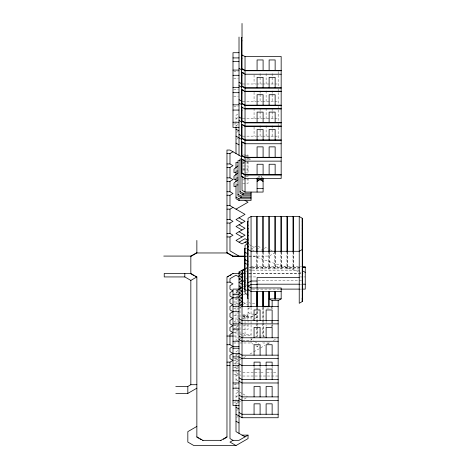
<?xml version="1.0" encoding="UTF-8"?>
<svg xmlns="http://www.w3.org/2000/svg" width="469" height="469" viewBox="0 0 469 469"><rect width="100%" height="100%" fill="white"/><g stroke="black" fill="none" stroke-linecap="round" stroke-linejoin="round"><path stroke-width="0.35" stroke-dasharray="2.35 1.76" d="M257.581 177.722L259.081 176.42L261.092 176.42L262.599 177.722M238.006 291.044L233.996 294.321L233.996 296.408M237.507 298.407L233.996 301.274L233.996 304.75L236.001 304.75M233.996 322.133L238.006 318.856M238.006 325.808L233.996 329.086L233.996 332.562M237.806 114.237L236.001 115.28L236.001 126.407M237.806 117.713L236.001 118.757L238.006 118.757M237.806 124.666L236.001 125.71L237.806 126.753M236.605 132.317L237.806 131.619M236.605 139.27L237.806 138.572M242.625 163.605L243.827 162.907M248.646 160.128L251.056 158.739L245.703 158.739M245.633 248.892L246.841 248.201M251.056 249.127L255.875 246.348M256.473 249.473L260.09 247.392L257.68 245.996M261.292 250.17L263.097 249.127M264.305 248.429L266.111 247.392L267.916 248.429M245.633 268.198L246.841 267.5M245.645 268.555L246.846 267.863M245.645 268.919L246.846 268.221M275.139 252.603L269.118 256.08L247.691 256.08M243.229 273.064L245.035 272.02M245.633 271.674L246.841 270.982M249.25 269.951L250.452 269.253M257.241 252.175L257.241 268.913L256.607 268.913L256.607 252.175M263.302 252.175L263.302 268.913L262.675 268.913L262.675 252.175M245.633 278.991L246.841 278.293M242.022 282.156L243.827 281.113M239.612 285.58L240.82 284.888M269.37 252.175L269.37 268.913L268.737 268.913L268.737 252.175M243.229 286.969L245.035 285.926M245.633 285.58L246.841 284.888M275.432 252.175L275.432 268.913L274.799 268.913L274.799 252.175M281.494 252.175L281.494 268.913L280.861 268.913L280.861 252.175M244.431 291.19L246.841 289.801M287.556 252.175L287.556 268.913L286.928 268.913L286.928 252.175M293.623 252.175L293.623 268.913L292.99 268.913L292.99 252.175M243.229 304.352L247.444 301.919M248.042 308.889L251.056 307.148M242.625 318.609L248.042 315.479L242.69 315.479M242.649 315.479L245.035 316.856L251.056 316.856L253.453 315.473M254.051 315.127L257.076 313.738L251.056 317.22L245.035 317.22L242.625 315.825M252.861 319.653L254.667 318.609M255.271 318.258L257.076 317.22M252.258 338.823L251.056 339.515L254.063 341.256M255.271 337.082L257.076 336.039L263.097 336.039L266.111 337.78M256.701 323.61L256.701 336.039L257.076 336.255L257.452 336.039L257.452 323.61M237.806 350.642L236.001 351.686L236.001 389.927L239.172 391.756M262.722 323.61L262.722 336.039L263.097 336.255L263.472 336.039L263.472 323.61M237.806 354.118L236.001 355.162L238.006 355.162M257.076 346.468L258.278 345.776M237.9 361.019L236.001 362.115L237.806 363.158M238.539 360.649L241.072 359.184M243.61 357.724L246.776 355.895M249.948 354.066L253.113 352.231M253.747 351.867L258.818 348.942M260.688 347.857L264.903 345.424M267.312 344.035L270.326 342.3M273.333 340.558L276.347 338.823M236.001 369.068L239.014 367.327L237.208 366.283M236.001 376.021L239.014 374.28L236.001 372.544M237.806 392.36L236.001 393.403L236.001 404.524M237.806 395.836L236.001 396.88L238.006 396.88M237.9 402.736L236.001 403.832L237.208 404.524M238.539 402.367L241.072 400.907M244.243 399.072L246.776 397.612M236.605 410.439L237.806 409.742M236.605 417.392L237.806 416.695M233.662 71.821L238.346 71.821M233.662 78.774L238.346 78.774M242.731 83.992L256.074 83.992M256.742 83.992L262.095 83.992M262.763 83.992L274.136 83.992M274.805 83.992L278.152 83.992M233.662 89.204L238.346 89.204M233.662 96.163L238.346 96.163M242.731 101.374L256.074 101.374M256.742 101.374L262.095 101.374M262.763 101.374L274.136 101.374M274.805 101.374L278.152 101.374M233.662 106.592L238.346 106.592M242.731 118.757L256.074 118.757M256.742 118.757L262.095 118.757M262.763 118.757L274.136 118.757M274.805 118.757L278.152 118.757M233.662 123.974L238.346 123.974M242.731 136.139L256.074 136.139M256.742 136.139L262.095 136.139M262.763 136.139L274.136 136.139M274.805 136.139L278.152 136.139M243.358 154.981L248.042 154.981L248.042 159.73M245.369 155.561L248.042 155.561M245.369 156.136L248.042 156.136M245.369 159.038L248.042 159.038M242.69 161.934L248.042 161.934M242.69 162.514L248.042 162.514M242.69 163.089L248.042 163.089M242.69 165.991L248.042 165.991M242.69 168.887L248.042 168.887M242.69 169.467L248.042 169.467M242.69 170.042L248.042 170.042M245.369 172.944L248.042 172.944M245.369 176.42L248.042 176.42M242.69 179.897L248.042 179.897M242.69 183.373L248.042 183.373L248.042 160.427M245.563 256.08L246.981 256.08M245.346 256.443L248.253 256.443M248.98 256.443L254.063 256.443L298.331 271.475M250.938 266.808L301.631 266.808M249.49 267.172L251.665 267.172M252.386 267.172L301.631 267.172M249.49 267.529L251.665 267.529M252.386 267.529L301.631 267.529M251.783 268.907L299.234 268.907M249.49 270.285L251.665 270.285M252.386 270.285L301.631 270.285M243.212 273.462L248.318 273.462M249.051 273.462L303.062 273.462M243.212 273.826L248.318 273.826M249.051 273.826L303.062 273.826M243.382 276.939L248.476 276.939M249.203 276.939L256.479 276.939M300.154 276.939L303.068 276.939M303.795 276.939L305.249 276.939M243.358 280.134L246.706 280.134M258.091 280.415L303.074 280.415M243.358 280.714L246.706 280.714M243.358 281.294L246.706 281.294M243.358 284.191L246.706 284.191M300.178 284.191L301.631 284.191M249.49 289.109L251.665 289.109M252.386 289.109L279.905 289.109M300.178 289.109L301.631 289.109M238.006 290.844L236.001 290.844L236.001 323.252M236.001 290.944L238.006 290.944M243.358 291.143L246.706 291.143M236.001 292.586L238.006 292.586M243.358 294.62L245.369 294.62M236.001 296.162L238.006 296.162M236.001 303.115L238.006 303.115M252.392 303.672L255.74 303.672M233.662 308.227L238.346 308.227M248.042 312.366L251.056 314.101L254.427 314.101M255.101 314.101L256.449 314.101L256.449 313.738M242.69 314.898L248.042 314.898M233.662 315.18L238.346 315.18M242.69 316.059L248.042 316.059M242.69 318.955L248.042 318.955M233.662 325.609L238.346 325.609M242.69 325.908L248.042 325.908M242.69 329.385L248.042 329.385L248.042 307.136M236.001 330.926L238.006 330.926M233.662 332.562L238.346 332.562M242.625 333.207L245.035 334.602L251.056 334.602M240.017 334.022L243.024 335.757L251.056 335.757M233.996 336.039L236.001 336.039M242.455 340.195L251.056 340.195M233.662 342.991L238.346 342.991M239.718 342.991L251.056 342.991L253.465 344.381M269.118 342.991L263.097 342.991L261.895 342.3M233.662 358.638L238.346 358.638M233.662 360.374L238.346 360.374M233.662 363.85L238.346 363.85M233.662 367.327L238.346 367.327M242.731 372.544L253.36 372.544M254.737 372.544L259.416 372.544M260.758 372.544L264.768 372.544M266.779 372.544L271.463 372.544M273.468 372.544L277.484 372.544M233.662 374.28L238.346 374.28M242.743 376.021L278.152 376.021M233.662 384.709L238.346 384.709M233.662 402.091L238.346 402.091M299.023 271.709L301.098 272.413M270.326 249.825L272.131 250.868M249.25 244.607L251.66 245.996M252.258 246.348L254.063 247.392M252.258 249.825L254.063 250.868M243.229 288.365L245.035 289.402M245.633 289.754L246.841 290.446M270.924 307.347L272.131 308.045M271.756 308.045L272.507 308.045L266.111 308.045L264.903 307.347M249.25 302.628L250.452 303.326M243.229 302.271L247.444 304.703M239.612 307.136L240.82 307.828M254.667 341.602L258.882 344.035M255.875 345.776L260.09 348.209M239.817 337.862L241.019 338.554M236.001 339.615L237.806 340.658M236.001 358.638L239.014 360.374M239.612 371.155L240.82 371.847M239.612 374.631L240.82 375.323M236.001 379.497L239.014 381.233M239.806 392.119L242.338 393.585M242.971 393.954L247.409 396.51M237.208 401.048L239.014 402.091M293.307 251.994L293.307 268.731M287.245 251.994L287.245 268.731M281.177 251.994L281.177 268.731M278.152 71.552L278.152 74.477M278.152 75.21L278.152 87.469M278.152 88.934L278.152 91.86M278.152 92.592L278.152 104.153M278.152 106.316L278.152 109.242M278.152 109.975L278.152 122.233M278.152 123.699L278.152 126.624M278.152 127.357L278.152 139.615M275.115 251.994L275.115 268.731M272.507 321.101L272.507 326.899M272.131 73.563L272.131 83.992M272.131 90.945L272.131 93.724M272.131 94.421L272.131 101.374M272.131 108.327L272.131 111.106M272.131 111.804L272.131 118.757M272.131 125.71L272.131 136.139M272.131 321.318L272.131 322.766M272.131 323.493L272.131 326.395M272.131 366.981L272.131 368.37M271.756 321.101L271.756 326.899M269.054 251.994L269.054 268.731M266.111 73.563L266.111 83.992M266.111 90.945L266.111 101.374M266.111 108.327L266.111 118.757M266.111 125.71L266.111 136.139M266.111 321.124L266.111 326.195M266.111 366.981L266.111 368.37M263.472 307.523L263.472 319.225M263.472 319.958L263.472 322.877M263.097 306.31L263.097 336.255M262.986 251.994L262.986 268.731M262.722 307.523L262.722 319.225M262.722 319.958L262.722 322.877M261.092 176.42L261.092 177.81M260.09 73.563L260.09 83.992M260.09 90.945L260.09 93.724M260.09 94.421L260.09 101.374M260.09 108.327L260.09 111.106M260.09 111.804L260.09 118.757M260.09 125.71L260.09 136.139M260.09 366.981L260.09 368.37M259.081 176.42L259.081 177.81M257.452 307.523L257.452 319.225M257.452 319.958L257.452 322.877M257.076 288.875L257.076 291.067M257.076 307.013L257.076 336.255M256.924 251.994L256.924 268.731M256.701 307.523L256.701 319.225M256.701 319.958L256.701 322.877M254.063 74.952L254.063 83.992M254.063 92.334L254.063 101.374M254.063 108.327L254.063 118.757M254.063 127.099L254.063 136.139M254.063 256.08L254.063 256.443M254.063 366.981L254.063 368.37M251.056 307.523L251.056 314.101M251.056 316.856L251.056 319.301M251.056 321.382L251.056 324.149M251.056 324.841L251.056 342.991M245.035 316.856L245.035 319.301M245.035 321.423L245.035 322.889M245.035 323.622L245.035 334.602M243.024 335.757L243.024 337.399M240.017 306.497L240.017 318.088M240.017 320.45L240.017 322.625M240.017 323.346L240.017 335.657M238.006 289.309L238.006 294.854M238.006 295.218L238.006 328.593M238.006 328.839L238.006 338.46M236.001 168.834L236.001 170.282M236.001 175.869L236.001 177.264M236.001 182.828L236.001 184.217M236.001 323.452L236.001 340.711M233.996 323.522L233.996 325.609"/><path stroke-width="0.7" d="M248.042 306.697L248.042 218.255L251.056 216.514L299.234 216.514L302.247 218.249L302.241 249.543L299.228 251.278L251.056 251.278L248.042 249.543M299.234 216.514L299.228 303.308L302.241 301.573L302.241 297.979M257.745 178.736L257.076 179.897L258.079 180.764M257.076 181.632L259.081 179.897L261.092 179.897L261.761 178.736M262.095 180.764L263.097 179.897L262.429 178.736M238.006 165.891L233.996 169.168L233.996 172.645L236.001 172.645M238.006 172.844L233.996 176.121L233.996 179.598L236.001 179.598M238.006 179.797L233.996 183.074L233.996 186.551L236.001 186.551M226.967 153.521L229.98 153.521L232.993 151.786M226.967 167.427L229.98 167.427L232.993 165.692L229.98 163.951L226.967 163.951M226.967 181.333L229.98 181.333L232.993 179.598L229.98 177.857L226.967 177.857M226.967 195.239L229.98 195.239L232.993 193.504L229.98 191.762L226.967 191.762M226.967 209.145L229.98 209.145L232.993 207.409M236.001 209.145L248.042 202.192L245.035 200.456M226.967 223.051L229.98 223.051L232.993 221.315L229.98 219.574L226.967 219.574M247.632 244.255L247.632 221.696L247.949 221.515M163.745 256.08L190.842 256.08L196.863 252.603M190.842 256.443L196.863 252.967L226.967 252.967L232.993 256.443L245.346 256.443M247.949 225.014L247.632 225.196L247.949 225.384M226.967 236.956L229.98 236.956L232.993 235.221L229.98 233.48L226.967 233.48M248.042 298.724L247.726 298.542L247.732 228.684L248.042 228.503M248.042 231.979L247.732 232.161L248.042 232.337M248.042 235.456L247.732 235.637L248.042 235.813M239.014 242.174L245.035 238.698L248.042 240.439L242.022 243.915L236.001 240.439L245.035 235.221L239.014 231.745M248.042 238.932L247.732 239.114L248.042 239.29M248.042 242.467L247.726 242.649L248.042 242.831M248.042 243.546L245.035 245.287L245.035 293.242L248.042 294.983M248.042 245.967L247.726 246.149L248.042 246.331M245.035 289.948L244.718 289.766L244.718 248.763L245.035 248.582M248.042 246.841L247.732 247.022L248.042 247.204M196.863 276.939L190.842 273.462L164.226 273.462L164.226 276.939L184.815 276.939L190.842 280.415L196.863 276.939L196.863 437.219M245.035 252.539L244.718 252.721L245.035 252.902M302.247 221.907L302.558 221.726L302.558 298.46L302.247 298.642M302.247 225.384L302.558 225.202L302.247 225.026M245.035 259.492L244.718 259.674L245.035 259.855M302.247 228.86L302.558 228.679L302.247 228.503M302.247 232.337L302.558 232.155L302.247 231.979M239.559 273.462L232.993 273.462L226.967 276.939L226.967 437.219M227.571 276.956L228.778 276.259M229.98 275.561L231.182 274.869M239.014 433.379L239.014 272.02L245.035 268.544M302.247 235.813L302.558 235.637L302.247 235.456M245.047 268.901L242.649 270.285L242.649 306.732M242.649 270.648L245.047 269.265M302.247 239.29L302.558 239.114L302.247 238.932M302.247 242.766L302.558 242.59L302.247 242.409M302.247 246.243L302.558 246.067L302.247 245.885M245.035 282.631L244.718 282.813L245.035 282.995M248.042 282.748L251.056 281.013L257.076 281.013M239.014 285.926L242.022 287.667L239.014 289.402L242.022 291.143L239.014 292.879L242.022 294.62L239.014 296.355L242.022 298.096L239.014 299.832L242.022 301.573L239.014 303.308L242.022 305.049M245.035 286.108L244.718 286.289L245.035 286.471M244.718 289.766L245.035 289.584M239.014 297.797L232.993 297.797L229.98 299.539L229.98 303.015L232.993 304.75L229.98 306.491L229.98 309.968L232.993 311.703L239.014 311.703M256.701 306.796L256.701 291.442L257.452 291.442L257.452 306.796M262.722 306.796L262.722 291.442L263.472 291.442L263.472 306.796M232.993 311.703L229.98 313.444L229.98 316.921L232.993 318.656L229.98 320.397L229.98 323.874L232.993 325.609L229.98 327.35L229.98 330.827L232.993 332.562L229.98 334.303L229.98 344.733L232.993 346.468L239.014 346.468M269.499 306.31L268.743 306.31L268.743 291.442L269.499 291.442L269.499 299.228M302.247 274.306L302.558 274.125L302.247 273.943M275.139 291.659L275.52 291.442L275.52 298.876L275.139 299.093L274.764 298.876L274.764 291.442L275.139 291.659L275.139 299.093M302.247 277.783L302.558 277.601L302.247 277.419M302.247 281.259L302.558 281.078L302.247 280.896M302.247 284.736L302.558 284.554L302.247 284.372M281.166 298.876L269.118 298.876L272.131 300.611L278.152 300.611L281.166 298.876L281.166 287.966L251.056 287.966L248.042 286.225L251.056 284.49L257.076 284.49M302.247 288.212L302.558 288.03L302.247 287.849M302.247 291.689L302.558 291.507L302.247 291.325M302.247 295.165L302.558 294.983L302.247 294.802M232.993 346.468L229.98 348.209L229.98 351.686L232.993 353.421L239.014 353.421L242.022 355.162L278.152 355.162M232.993 353.421L229.98 355.162L229.98 358.638L232.993 360.374L229.98 362.115L226.967 362.115M175.787 386.45L187.829 386.45L190.842 384.709L196.863 384.709M175.787 393.403L187.829 393.403L196.863 388.185M196.863 426.427L187.829 431.644L187.829 442.074L193.849 445.55L236.001 445.55L248.042 438.597L248.042 435.121L242.022 435.121M196.863 436.856L202.884 440.332L220.946 440.332L226.967 436.856M223.355 439.306L226.369 437.571M248.042 435.121L239.014 440.332L232.993 440.332L229.98 442.074L236.001 445.55M242.022 37.356L241.394 37.356L241.394 176.42L245.035 178.519L281.166 178.519L281.166 56.479L245.035 56.479L241.394 54.738M241.394 40.832L242.022 40.832M239.014 52.704L232.993 52.704L232.993 127.451L239.014 127.451M232.993 57.916L239.014 57.916M241.394 58.215L242.022 58.215M232.993 61.392L239.014 61.392M232.993 70.086L239.014 70.086M242.022 23.45L242.022 68.644L245.035 70.385L281.166 70.385M241.394 68.644L245.035 70.743L281.166 70.743M281.166 74.219L245.035 74.219L241.394 72.12L242.022 72.12L242.022 86.026L245.035 87.767L281.166 87.767M232.993 75.298L239.014 75.298M241.394 75.597L242.022 75.597M232.993 87.469L239.014 87.469M241.394 86.026L245.035 88.131L281.166 88.131M245.035 91.244L281.166 91.244M281.166 91.607L245.035 91.607L241.394 89.503L242.022 89.503L242.022 103.409L245.035 105.15L281.166 105.15M232.993 92.686L239.014 92.686M241.394 92.979L242.022 92.979M232.993 104.851L239.014 104.851M241.394 103.409L245.035 105.513L281.166 105.513M245.035 108.626L281.166 108.626M281.166 108.99L245.035 108.99L241.394 106.885L242.022 106.885L242.022 120.791L245.035 122.532L281.166 122.532M232.993 110.068L239.014 110.068M241.394 110.362L242.022 110.362M232.993 122.233L239.014 122.233M241.394 120.791L245.035 122.896L281.166 122.896M245.035 126.009L281.166 126.009M281.166 126.372L245.035 126.372L241.394 124.267L242.022 124.267L242.022 138.173L245.035 139.914L281.166 139.914M241.394 127.75L242.022 127.75M241.394 138.173L245.035 140.278L281.166 140.278M281.166 143.754L245.035 143.754L241.394 141.656L242.022 141.656L242.022 155.561L245.035 157.297L281.166 157.297M241.394 145.132L242.022 145.132M241.394 155.561L245.035 157.66L281.166 157.66M240.017 160.674L238.006 160.674L238.006 195.919L241.019 197.66L251.056 197.66M281.166 161.137L245.035 161.137L241.394 159.038M238.006 162.315L236.001 162.315L236.001 168.301M238.006 171.003L236.001 171.003L236.001 175.424M251.056 194.858L243.024 194.858L240.017 193.122L240.017 159.038L242.022 159.038L242.022 172.944L245.035 174.679L281.166 174.679M241.394 172.944L245.035 175.043L281.166 175.043M238.006 177.956L236.001 177.956L236.001 181.685M238.006 184.909L236.001 184.909L236.001 198.715L239.014 200.456L251.056 200.456L251.056 192.061M257.076 188.585L263.097 188.585M242.022 176.233L242.022 190.326L245.035 192.061L263.097 192.061L263.097 178.156M240.017 191.481L243.024 193.222L251.056 193.222M238.006 194.283L241.019 196.019L251.056 196.019M236.001 197.08L239.014 198.815L251.056 198.815M226.967 205.668L229.98 205.668L245.035 214.362L236.001 219.574L242.022 223.051M226.967 252.603L232.993 256.08L244.859 256.08M302.353 266.808L305.249 266.808L305.249 289.109L302.353 289.109M302.353 267.172L305.249 267.172M302.353 267.529L305.249 267.529M299.228 277.537L257.076 277.537L257.076 288.324M226.967 282.156L229.98 282.156L232.993 283.892L229.98 285.633L229.98 289.109L232.993 290.844L229.98 292.586L229.98 296.062L232.993 297.797M256.736 284.191L299.457 284.191M302.353 284.191L305.249 284.191M242.022 287.667L240.017 287.667L240.017 289.309L238.68 289.309M239.014 289.103L232.993 289.103L232.993 405.568L239.014 405.568M280.632 289.109L299.457 289.109M281.166 291.442L251.056 291.442L248.042 289.701M232.993 294.321L239.014 294.321M269.118 306.31L263.097 306.31L263.097 291.659M232.993 306.486L239.014 306.486M278.152 306.486L242.022 306.486L239.014 304.75M278.152 320.397L242.022 320.397L239.014 318.656M232.993 323.874L239.014 323.874M278.152 323.874L242.022 323.874L239.014 322.133M232.993 329.086L239.014 329.086M226.967 336.039L233.328 336.039M278.152 337.78L242.022 337.78L239.014 336.039M232.993 341.256L239.014 341.256M278.152 341.256L242.022 341.256L239.014 339.515M226.967 344.733L229.98 344.733M232.993 348.209L239.014 348.209M232.993 356.897L239.014 356.897L242.022 358.638L278.152 358.638M226.967 365.591L229.98 365.591M232.993 365.591L239.014 365.591M278.152 365.591L242.022 365.591L239.014 363.85M232.993 370.803L239.014 370.803M278.152 379.497L242.022 379.497L239.014 377.756M232.993 382.974L239.014 382.974M278.152 382.974L242.022 382.974L239.014 381.233M232.993 388.185L239.014 388.185M278.152 396.88L242.022 396.88L239.014 395.138M232.993 400.356L239.014 400.356M278.152 400.356L242.022 400.356L239.014 398.615M278.152 414.262L242.022 414.262L239.014 412.521M236.001 414.262L242.022 417.738L278.152 417.738L278.152 300.611M239.014 68.345L242.022 70.086M242.625 72.466L243.827 73.164M239.014 82.251L242.022 83.992M239.014 85.727L242.022 87.469M242.625 89.855L243.827 90.546M239.014 99.639L242.022 101.374M239.014 103.116L242.022 104.851M239.014 117.021L242.022 118.757M239.014 120.498L242.022 122.233M243.229 124.965L244.431 125.663M236.001 129.186L239.014 130.927M239.014 134.404L242.022 136.139M236.001 136.139L242.022 139.615M243.229 142.347L244.431 143.045M236.001 143.092L239.014 144.833M241.863 156.91L229.98 150.045L226.967 150.045L226.967 252.967M243.229 159.73L244.431 160.427M242.022 176.42L243.827 177.464M302.247 221.55L302.558 221.726M247.632 221.696L247.949 221.878M239.014 217.839L245.035 221.315L236.001 226.527L242.022 230.003M247.732 228.684L248.042 228.86M239.014 224.792L245.035 228.268L236.001 233.48L242.022 236.956M302.247 270.648L305.249 272.378M245.035 242.174L248.042 243.915M244.718 248.763L245.035 248.945M245.035 252.24L248.042 253.975M239.014 256.08L229.98 250.868L229.98 236.956M245.035 259.674L248.042 261.409M245.035 263.15L248.042 264.885M302.247 298.278L302.558 298.46M239.014 272.02L242.022 273.761L239.014 275.496L242.022 277.238L239.014 278.973L242.022 280.714L239.014 282.449L242.022 284.191M239.014 276.939L236.001 275.203L229.98 278.68L229.98 282.156M193.849 275.561L190.842 273.826L190.842 256.08M195.057 276.259L196.259 276.956M236.001 407.309L239.014 409.044M236.001 421.215L239.014 422.95M245.035 436.856L236.001 431.644L236.001 405.222M232.993 440.332L229.98 438.597L229.98 362.115M197.461 437.571L198.668 438.263M199.87 438.961L201.078 439.652M261.092 179.897L263.097 181.632M258.413 178.736L259.081 179.897M302.247 218.249L302.241 301.573M293.623 251.448L293.623 216.52L293.307 216.332L292.99 216.52L292.99 251.448M287.556 251.448L287.556 216.52L287.245 216.332L286.928 216.52L286.928 251.448M281.494 251.448L281.494 216.52L281.177 216.332L280.861 216.52L280.861 251.448M275.432 251.448L275.432 216.52L275.115 216.332L274.799 216.52L274.799 251.448M275.139 70.385L275.139 59.956L269.118 59.956L269.118 70.385M275.139 87.767L275.139 77.338L269.118 77.338L269.118 87.767M275.139 105.15L275.139 94.72L269.118 94.72L269.118 105.15M275.139 122.532L275.139 112.103L269.118 112.103L269.118 122.532M275.139 139.914L275.139 129.485L269.118 129.485L269.118 139.914M275.139 157.297L275.139 146.867L269.118 146.867L269.118 157.297M275.139 174.679L275.139 164.25L269.118 164.25L269.118 174.679M272.131 300.611L272.131 306.697M272.131 320.397L272.131 309.962L266.111 309.962L266.111 320.397M272.131 337.78L272.131 327.35L266.111 327.35L266.111 337.78M272.131 355.162L272.131 344.733L266.111 344.733L266.111 355.162M272.131 366.283L272.131 362.115L266.111 362.115L266.111 366.283M272.131 379.497L272.131 369.068L266.111 369.068L266.111 379.497M272.131 396.88L272.131 386.45L266.111 386.45L266.111 396.88M272.131 414.262L272.131 403.832L266.111 403.832L266.111 414.262M269.37 251.448L269.37 216.52L269.054 216.332L268.737 216.52L268.737 251.448M269.118 291.659L269.118 306.527M263.302 251.448L263.302 216.52L262.986 216.332L262.675 216.52L262.675 251.448M263.097 70.385L263.097 59.956L257.076 59.956L257.076 70.385M263.097 87.767L263.097 77.338L257.076 77.338L257.076 87.767M263.097 105.15L263.097 94.72L257.076 94.72L257.076 105.15M263.097 122.532L263.097 112.103L257.076 112.103L257.076 122.532M263.097 139.914L263.097 129.485L257.076 129.485L257.076 139.914M263.097 157.297L263.097 146.867L257.076 146.867L257.076 157.297M263.097 174.679L263.097 164.25L257.076 164.25L257.076 174.679M260.09 178.736L260.09 179.897M260.09 320.397L260.09 309.962L254.063 309.962L254.063 320.397M260.09 337.78L260.09 327.35L254.063 327.35L254.063 337.78M260.09 355.162L260.09 344.733L254.063 344.733L254.063 355.162M260.09 366.283L260.09 362.115L254.063 362.115L254.063 366.283M260.09 379.497L260.09 369.068L254.063 369.068L254.063 379.497M260.09 396.88L260.09 386.45L254.063 386.45L254.063 396.88M260.09 414.262L260.09 403.832L254.063 403.832L254.063 414.262M257.241 251.448L257.241 216.52L256.924 216.332L256.607 216.52L256.607 251.448M257.076 178.156L257.076 192.061M257.076 291.659L257.076 306.28M251.056 216.514L251.056 306.79M245.035 56.479L245.035 70.385M245.035 70.743L245.035 87.767M245.035 88.131L245.035 105.15M245.035 105.513L245.035 122.532M245.035 122.896L245.035 139.914M245.035 140.278L245.035 157.297M245.035 157.66L245.035 174.679M245.035 175.043L245.035 192.061M243.024 193.222L243.024 194.858M242.022 270.285L242.022 417.738M241.019 196.019L241.019 197.66M239.014 37.057L239.014 155.262M239.014 198.815L239.014 200.456M236.001 127.099L236.001 153.521M232.993 256.08L232.993 256.443M232.993 273.462L232.993 273.826M229.98 153.521L229.98 163.951M229.98 167.427L229.98 177.857M229.98 181.333L229.98 191.762M229.98 195.239L229.98 205.668M229.98 209.145L229.98 219.574M229.98 223.051L229.98 233.48M220.946 440.332L220.946 440.696M202.884 440.332L202.884 440.696M196.863 240.439L196.863 252.967M190.842 280.415L190.842 384.709M187.829 386.45L187.829 393.403M184.815 273.462L184.815 276.939"/></g></svg>
